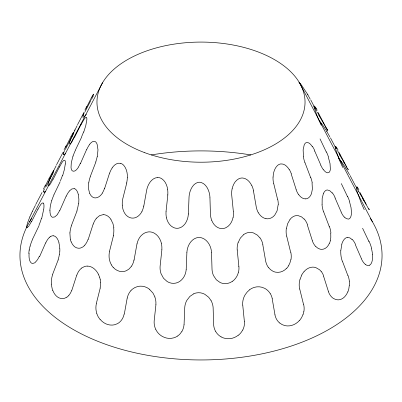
<?xml version="1.0" encoding="UTF-8"?>
<svg xmlns="http://www.w3.org/2000/svg" width="402" height="402" viewBox="0 0 402 402"><rect width="100%" height="100%" fill="white"/><g stroke="black" fill="none" stroke-linecap="round" stroke-linejoin="round"><path stroke-width="0.6" d="M59.853 251.049L59.838 248.863M313.952 106.138C314.575 105.269 315.65 108.374 316.173 108.902M188.402 213.291L189.035 197.101A24.788 24.065 22.5 0 1 190.252 190.97C191.538 187.412 193.819 183.659 197.643 182.483A6.316 6.08 2.8 0 1 201.246 182.508C205.422 183.87 207.844 188.081 209.04 192.066A24.261 23.597 -13.7 0 1 209.934 197.256L209.95 197.839M188.392 213.457L188.362 214.04M69.888 232.879L70.31 239.225M49.833 210.341L50.381 205.598L51.682 200.503M278.149 204.814L277.053 210.914L274.747 215.085A10.668 9.377 -79 0 1 265.938 218.693M273.094 177.026C273.3 172.955 274.33 168.584 277.335 165.644A8.417 6.321 -77.7 0 1 280.953 163.921C284.556 163.659 287.39 166.599 289.123 169.438M186.895 252.29L186.216 269.229M184.076 324.419L184.749 307.48A18.527 17.984 22.5 0 1 186.784 300.45L189.885 296.405L193.849 293.761M340.856 250.275L341.846 244.3M155.966 304.289L154.182 320.866A16.387 15.487 51.4 0 0 155.8 329.484M161.905 249.521L160.102 266.335A18.381 17.376 51.4 0 0 161.046 273.682L163.534 278.279L167.207 281.576A11.693 11.372 47.6 0 0 178.061 282.36C181.367 280.787 183.855 277.797 185.111 274.395A19.542 18.959 25.7 0 0 186.201 269.229M78.742 203.422L78.877 199.246L78.284 194.603M166.036 211.568L167.77 195.498M167.845 194.754L167.79 195.337M349.273 285.571L348.805 288.877L347.881 291.947M65.3 164.006L64.36 169.609L62.697 175.473M53.657 171.091L53.607 170.775L53.275 171.021M88.691 182.85L88.566 188.99L89.636 193.317M43.577 209.879L41.642 218.733M43.828 191.503L43.954 192.146A16.06 1.668 -53.2 0 0 44.647 191.799M286.38 228.622L287.691 223.572L290.018 219.482M29.11 250.31L29.306 249.24M97.349 156.725L97.977 149.755L97.133 144.363A7.99 3.94 -87 0 0 95.309 141.655C92.862 140.353 90.606 142.996 89.304 144.77M134.107 259.762L136.987 243.868M143.836 205.854L146.71 189.96A22.447 20.045 68.3 0 1 148.795 184.216C150.504 180.91 153.574 177.784 157.483 177.543M143.821 205.93L143.71 206.502M134.092 259.843L133.982 260.411M124.313 314.037L127.213 298.008M330.349 240.481L330.806 237.386L330.74 233.095M290.787 259.712L289.953 262.848L288.586 265.747M233.095 217.286C232.286 221.587 229.838 225.904 225.728 227.783A9.09 8.869 -42.7 0 1 219.854 228.356C215.939 227.381 213.1 223.989 211.718 220.336M109.49 251.406L113.399 235.894M356.388 187.076L356.664 186.91L357.599 188.146M113.555 235.255L113.419 235.818M126.836 182.654L126.7 183.217M96.264 303.781L100.219 288.083M232.135 188.839C232.994 184.875 235.004 180.759 238.743 178.81A7.839 7.146 -52.8 0 1 243.175 178.076C247.19 178.709 250.109 182.101 251.768 185.603M126.68 183.292L122.771 198.804A19.884 16.18 79 0 0 122.298 205.136M238.456 272.144C237.582 275.852 235.426 279.305 232.261 281.47M104.741 188.086L109.575 173.086M300.113 279.109L301.766 275.074M104.721 188.161L104.54 188.699M73.003 156.011L71.295 162.755L71.028 167.463A9.341 3.824 -74.6 0 0 72.34 170.86C74.702 172.322 76.948 169.342 78.184 167.649M76.757 275.079L71.863 290.259M93.204 223.974L88.164 239.582M238.12 242.647L240.386 238.044L243.652 234.652M83.727 132.137L85.782 125.61L86.827 119.932A6.553 1.442 -75 0 0 86.701 117.796M71.385 225.617L76.928 211.206M77.149 210.613L76.973 211.08M90.194 176.759L95.736 162.348M95.962 161.755L95.807 162.172M52.652 274.264L58.089 260.139M58.26 259.682L58.144 259.993M73.204 133.987L74.918 129.841M323.359 193.684L322.168 198.508L322.108 204.633M49.476 179.915L53.466 170.9M302.957 314.691L301.515 317.796L299.535 320.545M63.833 152.629L63.295 154.574L64.019 154.544M83.47 114.877L82.742 117.067L83.209 117.334A10.236 1.07 -51.9 0 0 86.335 114.404M92.802 96.49L93.601 94.108L93.098 94.686A7.367 0.402 -64 0 0 91.601 97.329M80.631 163.152L86.671 149.398M80.581 163.267L80.38 163.709M45.632 242.888L39.517 256.803M66.194 196.045L59.903 210.352M39.105 225.527L32.668 238.919M53.903 194.774L60.194 181.684M75.249 150.393L81.546 137.303M81.802 136.76L81.666 137.047M45.165 186.267L49.29 177.96M65.621 147.288L71.028 136.524M86.108 108.223L91.601 97.334M74.646 137.052L81.013 124.555M31.642 221.492L38.034 208.95M53.109 179.337L59.521 166.75M31.577 221.623L31.436 221.889M65.29 149.579L71.124 138.373M84.988 111.751L90.842 100.51M45.677 187.247L51.471 176.121M35.683 204.603L42.029 192.483M56.556 164.75L62.993 152.453M77.516 124.726L83.953 112.429M29.642 221.698L102.53 82.762M142.017 211.372C140.534 214.286 138.087 216.909 134.871 217.829A10.482 9.12 80.2 0 1 126.047 215.04C123.61 212.346 122.494 208.698 122.258 205.131M72.425 141.047C71.797 141.705 70.32 145.112 69.415 143.76A8.377 1.236 -64.6 0 1 70.003 141.072L73.576 132.474L72.978 133.122M181.895 331.429L179.995 333.951A14.949 14.522 38.2 0 1 177.594 336.002M83.375 120.384C84.103 119.59 85.435 116.454 86.696 117.816M50.943 183.166L49.32 185.317L48.18 185.784A11.382 1.658 -64.5 0 1 49.587 179.784M61.878 162.684C62.531 161.89 63.943 159.187 65.089 160.629A9.236 1.985 -75.4 0 1 65.325 163.961M102.415 193.116C100.897 195.422 98.656 197.633 95.771 197.905A10.748 7.171 -85.4 0 1 89.656 193.297M131.645 266.079L129.057 268.988L126.68 270.531A14.085 12.316 78.7 0 1 124.097 271.41A13.718 11.939 80.9 0 1 113.228 267.345M112.148 167.88C113.927 165.237 116.922 162.594 120.349 163.287M29.11 225.798L27.175 227.632M40.728 204.502L42.265 202.995L43.31 203.141M57.195 214.819L54.737 216.939L52.496 217.286A12.557 5.075 -74.6 0 1 49.969 210.226M96.47 218.175L99.671 215.583L103.158 214.668M69.37 190.95L71.847 188.955L74.194 188.644M84.817 245.305L82.882 246.939L80.772 247.933A14.552 9.829 -86.2 0 1 78.631 248.24A14.065 9.397 -84.9 0 1 71.244 241.924M249.567 289.857L247.255 291.963L245.315 294.54A16.728 15.688 -51.9 0 0 243.848 297.44A17.196 16.321 -48.9 0 0 242.718 305.058M81.591 268.033L84.556 266.516A16.336 12.045 79.7 0 1 87.696 266.114M35.125 262.702L32.597 263.501A15.939 6.342 -74.6 0 1 29.095 253.18M66.903 297.153L64.642 298.239L62.27 298.611A17.859 11.919 -84.6 0 1 52.762 290.355M50.536 236.487L52.129 235.848A15.577 7.583 -85.9 0 1 53.672 235.853M347.227 237.476L349.871 237.883L351.986 239.471M305.57 198.884C302.736 198.925 300.369 196.92 298.786 194.744M265.943 218.658C262.687 218.035 260.049 215.623 258.421 212.819M279.631 322.952L282.194 324.635L285.078 325.66A17.718 15.643 -79.8 0 0 299.46 320.459M149.443 289.279L152.971 293.088L154.921 296.912M315.655 246.356L317.595 248.009L319.721 249.029A14.497 9.939 87.3 0 0 321.881 249.361A13.884 9.507 85.7 0 0 329.434 243.205M344.363 217.05L346.358 218.673L348.65 219.09A12.07 5.166 75.4 0 0 351.474 212.301L351.041 207.638L349.484 201.578M369.157 209.477L369.222 209.548A15.598 0.387 62.1 0 1 369.046 209.442M304.088 219.115L301.56 216.889L298.058 215.593A12.095 9.09 -77.4 0 0 289.973 219.417M332.218 193.035L329.735 190.679L327.298 189.965A11.06 5.558 88.1 0 0 323.354 193.679M268.561 267.581L270.591 269.702L273.003 271.265A14.276 12.588 -77.1 0 0 275.621 272.159A13.949 12.291 -79.6 0 0 286.726 268.174M100.133 319.61L98.209 316.846L96.812 313.736M323.474 169.714C324.685 171.267 326.791 173.724 328.962 172.458A8.96 3.814 75.3 0 0 330.364 169.141L330.037 163.579L328.228 156.82M259.988 237.974L257.406 235.14L253.526 232.949A11.311 10.316 -52.4 0 0 243.607 234.577M321.55 123.414L326.992 131.635M312.394 146.705C311.012 144.76 308.977 141.831 306.208 142.63A7.744 3.925 87.5 0 0 304.208 144.896L303.133 149.881L303.49 156.74M110.892 219.381L112.987 223.733L113.897 227.833M362.217 197.563L363.946 200.372M344.398 162.88L339.564 154.87M347.64 168.659L348.433 169.79M336.861 148.469L335.338 146.358L335.198 146.986M307.957 94.862L301.219 84.732A8.231 1.638 57 0 0 298.892 82.475M211.095 300.631L208.683 297.264L204.754 294.249A12.14 11.658 3.3 0 0 193.814 293.691M318.856 115.294L327.806 130.514L326.479 128.344M111.404 264.918L110.078 262.014L109.284 258.873A17.246 14.03 79 0 1 109.55 251.431M324.404 124.514L318.133 112.545M345.353 164.508L339.107 152.579M366.217 204.332L360.056 192.573M316.645 111.264L310.801 100.038M336.273 149.006L330.454 137.821M355.82 186.583L350.087 175.558M299.52 82.847L372.448 221.844M321.243 125.218L317.419 116.731L314.495 108.525M342.735 167.458L339.263 159.694L336.027 150.454M364.227 209.693L361.127 202.739L358.092 194.151M320.032 138.896L326.339 152.142M341.308 183.578L347.358 196.276M362.584 228.256L368.634 240.959M347.388 196.342L347.614 196.824M368.664 241.024L368.89 241.501M334.911 197.598L335.132 198.091M341.162 211.98L335.162 198.161M320.821 165.096L314.821 151.278M355.298 244.582L361.413 258.662M314.575 150.72L314.791 151.212M310.52 177.252L305.033 162.785M329.148 226.296L323.66 211.829M329.178 226.366L329.369 226.894M310.545 177.322L310.741 177.85M342.388 261.139L347.921 275.727M52.572 290.53L51.24 284.113M312.319 240.602L307.344 224.944M296.163 189.568L291.194 173.91M328.399 291.42L323.57 276.194M99.595 277.139L100.188 279.259M161.383 243.185C160.383 239.17 158.041 235.301 154.373 233.215A10.628 9.598 53.8 0 0 148.519 231.889C144.936 232.18 141.77 234.446 139.765 237.351A19.175 17.125 68.3 0 0 137.032 243.883M166.473 217.879C167.368 221.783 169.629 225.648 173.337 227.442A8.688 8.452 46.8 0 0 179.051 228.08C183.262 227.029 186.116 223.175 187.387 219.211A22.577 21.904 25.6 0 0 188.342 214.04M299.726 289.003L303.6 304.736M277.631 199.518L273.656 183.327M286.666 236.049L290.641 252.24M262.762 244.516L265.657 261.089A17.417 15.658 -67.1 0 0 268.526 267.611M253.381 190.508L253.486 191.081M274.993 314.866L272.189 298.756M253.516 191.236L256.275 207.08A20.1 18.07 -67.1 0 0 258.38 212.849M167.674 189.453C167.041 185.367 165.328 181.076 161.755 178.714A7.563 6.854 54.8 0 0 157.483 177.538M312.063 182.92L312.389 189.091L311.48 193.613A10.608 7.231 86.1 0 1 305.57 198.915M233.336 211.311L231.718 195.141A22.894 21.733 -48.9 0 1 232.1 188.834M238.833 266.149L237.22 249.979M238.843 266.23L238.888 266.812M233.341 211.392L233.391 211.975A20.974 19.984 -47.2 0 1 233.155 217.291M242.743 305.113L244.371 321.419M211.522 252.471L212.03 269.42A18.964 18.442 -17.2 0 0 213.487 275.551L216.321 279.787L220.286 282.626A12.231 11.939 -41.3 0 0 232.24 281.445M209.95 197.92L210.427 214.201A21.859 21.256 -17.2 0 0 211.698 220.346M127.454 177.388C127.454 173.192 126.615 168.699 123.811 165.428A8.397 6.231 78.4 0 0 120.349 163.277M357.639 193.287A13.351 1.126 70.3 0 1 356.353 186.98M356.991 186.779A17.351 1.065 65.5 0 1 358.911 189.779M368.971 209.362A16.145 0.754 64.4 0 1 366.699 205.482M368.775 208.643A15.748 0.322 60.1 0 1 369.131 209.387M362.715 198.724A16.683 0.392 58.8 0 1 366.523 205.196M362.081 197.206A15.934 0.417 58.7 0 1 360.564 194.719M360.594 194.679A15.618 0.834 58.7 0 1 358.624 191.377M358.805 191.488A15.663 1.151 58.4 0 1 356.589 187.578M345.765 168.222A16.723 1.513 57.9 0 1 349.544 174.805M345.841 168.282A16.733 2.141 57.1 0 0 344.715 166.493A16.376 2.548 57 0 0 342.961 163.845A15.939 2.904 57.2 0 0 341.192 161.348M338.338 158.056A15.527 3.136 57.6 0 1 341.197 161.609M45.712 191.337A17.165 1.864 -51.6 0 1 44.305 192.262M43.532 191.95A15.879 1.593 -56.6 0 1 44.501 188.769M53.692 171.342A17.05 1.447 -58.2 0 1 52.004 175.347M53.737 170.95A16.924 1.121 -60.2 0 1 53.672 171.358M49.155 178.418A13.959 0.889 -64.3 0 1 53.039 171.543M45.461 184.98A17.738 0.472 -64 0 1 43.411 189.106M32.416 211.306A16.638 0.814 -64.5 0 1 35.381 205.382M31.125 214.03A15.789 1.317 -65.1 0 1 32.456 211.191M29.848 216.904A15.467 1.668 -65 0 1 31.12 214.035M29.894 216.879A15.15 1.99 -64.7 0 0 28.472 220.381A14.402 2.126 -64.2 0 0 27.14 227.703M31.497 221.361A17.532 2.98 -69.3 0 1 29.235 225.291M38.004 209.231A18.778 3.397 -70 0 1 40.672 204.734M43.346 203.025A12.502 2.658 -75.3 0 1 43.672 209.754M41.381 218.577A17.819 5.201 -74.8 0 1 38.999 225.085M30.125 246.064A16.593 5.206 -75.2 0 1 32.678 239.1M29.371 249.23A15.552 5.402 -75.6 0 1 30.115 246.059M28.793 253.386A15.351 5.799 -75.2 0 1 29.175 250.29M39.295 256.375A15.919 6.834 -78.7 0 1 35.115 262.335M45.692 243.009A17.01 7.678 -80.6 0 1 49.496 237.356M49.496 237.316A16.723 7.924 -82.6 0 1 50.541 236.532M53.672 235.808A15.08 7.331 -87.3 0 1 59.004 242.733M58.878 242.888A16.08 8.06 -87.3 0 1 59.486 245.733A16.567 8.638 -86.6 0 1 59.777 248.883M59.797 251.054A16.939 9.462 -86 0 1 59.531 254.275M59.395 254.24A16.557 9.447 -86.1 0 1 58.124 259.546M51.315 284.093A15.482 9.07 -86.4 0 1 52.737 274.345M68.873 295.415A15.522 10.718 89.5 0 1 66.893 297.128M71.747 290.174A15.316 10.713 88.1 0 1 68.832 295.344M76.837 275.134A16.417 11.643 87 0 1 81.621 268.104M87.696 266.094A15.874 11.683 77.9 0 1 98.364 274.114M98.284 274.174A16.562 12.678 79.1 0 1 99.55 277.159M100.148 279.269A16.824 13.351 79.7 0 1 100.616 282.485M100.51 282.485A16.452 13.201 79.6 0 1 100.108 288.033M96.867 313.716A15.437 12.557 79.1 0 1 96.329 303.811M100.239 319.489A17.422 15.155 81.4 0 0 114.309 324.831L117.143 323.806A15.763 13.849 75.3 0 0 119.67 322.128A15.728 13.884 72.3 0 0 124.138 314.037M127.258 298.023A16.894 15.085 68.3 0 1 130.946 290.591M130.931 290.576A16.899 15.251 63.9 0 1 132.369 289.204L134.821 287.586L137.494 286.576A14.321 12.919 54.2 0 1 149.484 289.224M154.83 296.942A17.502 16.422 53.5 0 1 155.891 304.279M155.81 329.479A15.768 15.065 48.4 0 0 156.911 331.389L157.544 332.298A15.613 15.06 47.3 0 0 159.84 334.68A15.442 14.964 47.5 0 0 162.488 336.504A14.854 14.457 48.6 0 0 177.624 336.047M184.046 324.414A17.175 16.663 27.8 0 1 181.915 331.444M211.08 300.641A18.085 17.582 -11.4 0 1 213.13 307.691L213.623 324.52A16.809 16.346 -17.2 0 0 215.779 331.68M215.799 331.675A15.557 15.13 -25.9 0 0 217.723 334.218A15.155 14.758 -31.8 0 0 221.085 336.856M238.376 335.122A15.532 15.165 -39.5 0 1 221.065 336.886M238.446 335.203A15.859 15.387 -44 0 0 240.813 332.831A15.804 15.236 -44.5 0 0 242.642 330.032M244.441 321.409A16.1 15.417 -45.9 0 1 242.743 330.077M249.506 289.767A14.799 13.472 -51.6 0 1 261.818 287.234L264.531 288.274A16.507 15.03 -57.4 0 1 267.023 289.902A16.869 15.336 -61.2 0 1 269.139 292.038A16.995 15.417 -63.4 0 1 270.28 293.681M270.31 293.661A16.663 15.07 -65.1 0 1 272.265 298.731M279.611 322.972A15.567 13.995 -67.1 0 1 274.948 314.882M303.817 311.449A15.532 13.095 -77.8 0 1 302.982 314.706M303.701 304.696A15.341 12.753 -77.8 0 1 303.912 311.46M299.646 289.033A16.437 13.492 -78.3 0 1 300.063 279.088M301.706 275.023A16.311 12.432 -77.7 0 1 304.043 271.651M304.023 271.611A15.909 11.929 -76.8 0 1 315.756 267.571L319.419 269.657A16.809 12.336 -84.4 0 1 321.248 271.611M321.304 271.536A16.397 11.939 -85.3 0 1 323.695 276.109M328.344 291.455A15.366 11.035 -86.5 0 0 331.972 297.309A15.542 10.919 -88.4 0 0 333.348 298.39L335.63 299.475L338.022 299.877A17.633 12.115 85.6 0 0 347.775 291.852M349.258 281.139A15.507 9.738 87.3 0 1 349.358 285.591M348.042 275.611A15.633 9.563 87.3 0 1 349.343 281.119M342.288 261.164A16.758 10.005 87 0 1 340.745 252.451A16.879 9.522 86.6 0 1 340.796 250.26M341.75 244.185A14.648 7.407 88.2 0 1 347.227 237.436M352.031 239.2A17.286 8.311 82.3 0 1 355.448 244.305M365.297 264.345A16.186 7.537 81.2 0 1 361.353 258.767M365.302 264.315A15.789 6.96 78.8 0 0 366.885 265.265A15.778 6.839 77.3 0 0 368.408 265.536A15.758 6.789 75.8 0 0 369.755 265.129M372.458 254.707A15.291 6.593 75 0 1 369.745 265.089M372.543 254.757A15.095 5.94 76 0 0 372.106 251.582A15.562 5.784 76.3 0 0 371.388 248.361M368.996 241.16A16.904 5.95 76.2 0 1 371.584 248.27M335.946 150.283A9.879 0.789 70.2 0 1 335.162 146.906M336.137 146.81A19.763 1.161 65.2 0 1 338.077 150.117M347.986 169.418A18.1 0.839 64.4 0 1 345.826 165.624M343.579 161.73A13.135 0.261 58.8 0 1 346.825 167.232M340.298 155.494A17.517 1.196 58.6 0 1 337.444 150.524M326.726 131.409A18.979 1.719 57.9 0 1 329.831 136.901M319.072 120.585A11.844 2.352 57.2 0 1 321.565 123.575M65.727 153.278A13.517 1.472 -51.8 0 1 63.878 154.73M63.39 153.268A17.929 1.683 -57.5 0 1 64.712 150.338M73.476 133.575A19.366 1.643 -58.2 0 1 71.777 137.373M71.003 136.585A10.351 0.633 -64.4 0 1 72.953 133.183M66.114 145.73A20.241 0.663 -64 0 1 64.074 149.795M53.386 171.287A18.638 0.915 -64.5 0 1 56.2 165.669M52.979 179.222A19.899 3.412 -69.4 0 1 51.044 182.689M59.496 167.016A21.487 3.884 -70 0 1 61.823 162.926M62.511 175.267A20.321 6.05 -74.8 0 1 60.365 180.774M51.742 200.563A18.678 5.864 -75.2 0 1 53.938 194.91M59.792 210.13A17.909 7.864 -79.8 0 1 57.154 214.593M66.26 196.166A19.321 8.723 -80.6 0 1 69.385 191.056M74.204 188.578A11.517 5.643 -87 0 1 78.325 194.563M78.46 203.372A18.819 10.638 -86 0 1 76.938 210.402M69.953 232.889A17.311 10.145 -86.4 0 1 71.455 225.683M71.179 241.989A14.382 9.427 -85.8 0 1 70.345 239.205M87.993 239.456A17.135 11.929 88.4 0 1 84.742 245.175M93.274 224.025A18.587 13.186 87 0 1 96.5 218.226M103.153 214.628A12.065 8.924 78.4 0 1 110.927 219.346M113.691 227.849A18.693 14.929 79.7 0 1 113.374 235.18M113.188 267.385A14.427 12.437 79.7 0 1 111.424 264.908M133.896 260.385A17.688 15.693 70 0 1 131.61 266.049M161.308 243.2A19.954 18.763 53.2 0 1 161.84 249.511M186.91 252.295A21.09 20.477 22.5 0 1 188.684 245.245C190.236 242.024 192.799 239.059 196.282 237.929A8.899 8.548 2.8 0 1 202.03 237.969C205.874 239.275 208.663 242.657 210.151 246.336A20.643 20.075 -12.8 0 1 211.527 252.471M238.924 266.807A18.18 17.326 -47.2 0 1 238.512 272.154M237.195 249.984A19.527 18.542 -48.9 0 1 238.079 242.637M260.054 237.919A18.939 17.16 -64.4 0 1 262.873 244.481M288.606 265.762A14.517 12.658 -79.4 0 1 286.777 268.234M290.782 252.185A17.16 14.321 -77.7 0 1 290.983 259.737M286.606 236.074A18.613 15.276 -78.3 0 1 286.309 228.617M304.188 218.959A18.633 13.623 -85 0 1 307.53 224.818M315.62 246.416A17.18 12.336 -86.5 0 1 312.259 240.642M330.384 240.496A14.221 9.522 86.1 0 1 329.504 243.275M329.499 226.773A17.542 10.723 87.3 0 1 330.926 233.054M323.585 211.899A19.01 11.346 86.9 0 1 322.012 204.648M332.273 192.789A19.698 9.412 82 0 1 335.037 197.377M344.343 217.165A18.145 8.447 81.2 0 1 341.107 212.075M347.68 196.593A19.211 6.598 76.2 0 1 349.609 201.427M314.464 108.465A7.055 0.598 69.8 0 1 313.947 106.118M315.389 107.078A23.195 1.317 65 0 1 317.178 110.254M326.881 129.228A20.929 0.975 64.4 0 1 324.841 125.555M319.474 115.972A20.331 1.583 58.4 0 1 317.379 112.213M307.641 94.545A22.21 2.01 57.9 0 1 310.213 99.173M82.918 115.665A20.678 1.945 -57.6 0 1 84.314 112.63M93.133 95.998A22.678 1.925 -58.2 0 1 91.455 99.575M86.731 106.47A23.783 0.864 -64.1 0 1 84.917 110.058M74.757 130.384A21.572 1.055 -64.5 0 1 77.174 125.605M74.476 136.956A22.999 3.945 -69.5 0 1 72.536 140.489M80.983 124.861A25.17 4.553 -70 0 1 83.314 120.68M83.586 131.891A23.869 7.191 -74.8 0 1 81.722 136.419M73.069 156.092A21.517 6.754 -75.2 0 1 75.29 150.544M80.279 163.508A20.728 9.145 -80 0 1 78.134 167.438M86.731 149.514A22.633 10.216 -80.6 0 1 89.329 144.881M97.173 156.644A22.08 12.673 -86.1 0 1 95.817 161.614M88.757 182.87A19.969 11.703 -86.4 0 1 90.264 176.82M104.425 188.613A19.859 13.919 87.8 0 1 102.339 193.02M109.645 173.136A21.728 15.417 87 0 1 112.188 167.93M127.318 177.372A21.939 17.658 79.6 0 1 126.715 182.603M143.63 206.477A20.472 18.185 69.6 0 1 141.971 211.341M167.614 189.458A23.437 22.065 52.9 0 1 167.785 194.744M166.483 217.879A21.261 20.095 51.4 0 1 166.066 211.568M251.828 185.568A22.236 20.09 -65.6 0 1 253.456 190.488M277.727 199.477A19.894 16.487 -77.8 0 1 278.269 204.804M273.596 183.352A21.758 17.859 -78.3 0 1 273.023 177.031M289.214 169.332A21.859 15.884 -85.7 0 1 291.319 173.825M298.741 194.804A19.809 14.221 -86.5 0 1 296.108 189.603M310.862 177.739A20.296 12.341 87.3 0 1 312.223 182.86M304.957 162.855A22.246 13.276 86.9 0 1 303.399 156.775M312.465 146.474A23.125 11 81.8 0 1 314.691 150.509M323.444 169.825A20.974 9.764 81.2 0 1 320.771 165.192M326.414 151.876A22.19 7.618 76.2 0 1 328.364 156.629M370.182 218.211A181.046 104.525 0 0 1 200.935 359.956A181.046 104.525 0 0 1 31.869 218.14M151.313 154.916A181.046 104.525 0 0 1 250.848 154.941M144.559 152.604A104.038 60.064 0 0 0 304.907 105.138A104.038 60.064 0 0 0 153.534 48.697A104.038 60.064 0 0 0 144.559 152.604"/></g></svg>
